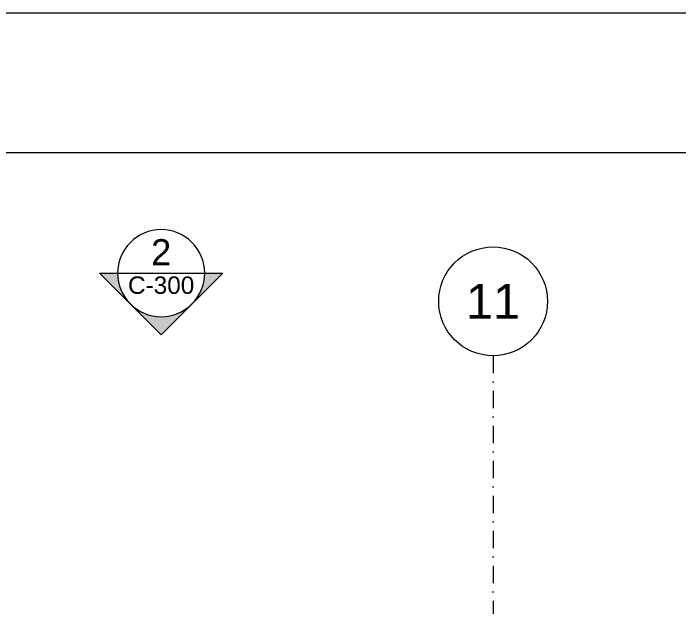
# Model space of a CAD drawing. Extents: x -9059 to 11889, y 0 to 6614.
# Drawn here: x 8839 to 9221.1, y 3865.1 to 4205.9 of the extents above; entities that cross this region are included whole.
import ezdxf
from ezdxf.enums import TextEntityAlignment as Align

# ---------------------------------------------------------------- set-up
doc = ezdxf.new("R2010")
doc.units = 0
doc.header["$LTSCALE"] = 10
doc.header["$MEASUREMENT"] = 0
doc.linetypes.add('DASHDOT', pattern=[1, 0.5, -0.25, 0, -0.25])
doc.layers.get('0').update_dxf_attribs({"color": 9, "lineweight": 9})
for name, color, linetype, lineweight in [('06D', 9, 'Continuous', 9), ('21', 9, 'Continuous', 9), ('24', 9, 'DASHDOT', 9), ('40A', 9, 'Continuous', 9)]:
    doc.layers.add(name, color=color, linetype=linetype, lineweight=lineweight)
doc.styles.add('$1$Arial', font='arial.ttf', dxfattribs={"height": 2.5})
doc.styles.add('Arial', font='arial.ttf', dxfattribs={"height": 2.5})

# ---------------------------------------------------------------- blocks, each defined once
blk = doc.blocks.new('p-mek')
at = {"color": 6}
blk.add_lwpolyline([(210.29, -281.08, -0.000027), (210.29, -1029.08, 0.400031)], format="xyb", dxfattribs=at)
blk = doc.blocks.new('$0$0_aks')
at = {"linetype": 'Continuous'}
blk.add_circle((0, 0), 3.125, dxfattribs=at)
at = {"style": '$1$Arial'}
blk.add_attdef('AKS', text='', height=2.5, dxfattribs=at).set_placement((0, 0), align=Align.MIDDLE_CENTER)
blk = doc.blocks.new('0_exteriorelevation1')
h = blk.add_hatch(color=256)
h.paths.add_polyline_path([(7.071, 0), (0, 7.071), (-7.071, 0)])
h.paths.add_polyline_path([(5, 0, 1), (-5, 0)], flags=17)
blk.add_lwpolyline([(7.071, 0), (0, 7.071), (-7.071, 0), (7.071, 0)])
blk.add_lwpolyline([(7.071, 0), (0, 7.071), (-7.071, 0), (7.071, 0)])
blk.add_circle((0, 0), 5)
at = {"style": 'Arial'}
blk.add_attdef('KESITADI', text='', height=3, dxfattribs=at).set_placement((0, 0), align=Align.BOTTOM_CENTER)
blk.add_attdef('PAFTAADI', text='', height=2, dxfattribs=at).set_placement((0, -0.5), align=Align.TOP_CENTER)

msp = doc.modelspace()

# ---------------------------------------------------------------- linework, layer by layer
at = {"layer": '24', "ltscale": 2}
msp.add_lwpolyline([(9114.54, 4009.23), (9114.54, 161.7)], dxfattribs=at)
at = {"layer": '40A'}
for points in [[(11889.48, 4205.85), (5944.48, 4205.85), (5944.48, 0.85), (11889.48, 0.85)], [(11349.54, 80.85), (6024.48, 80.85), (6024.48, 4125.85), (11349.54, 4125.85)]]:
    msp.add_lwpolyline(points, close=True, dxfattribs=at)

# ---------------------------------------------------------------- block references
at = {"layer": '06D'}
msp.add_blockref('p-mek', (7674.54, 3724.73), dxfattribs=at)
at = {"layer": '21'}
ref = msp.add_blockref('0_exteriorelevation1', (8923.92, 4056.67), dxfattribs=dict(at, xscale=-5, yscale=5, zscale=5, rotation=180))
ref.add_attrib('KESITADI', '2', dxfattribs={"layer": '0', "height": 15, "style": 'Arial'}).set_placement((8923.92, 4056.67), align=Align.BOTTOM_CENTER)
ref.add_attrib('PAFTAADI', 'C-300', dxfattribs={"layer": '0', "height": 10, "style": 'Arial'}).set_placement((8923.92, 4054.77), align=Align.TOP_CENTER)
at = {"layer": '24'}
ref = msp.add_blockref('$0$0_aks', (9114.54, 4040.48), dxfattribs=dict(at, xscale=10, yscale=10, zscale=10))
ref.add_attrib('AKS', '11', dxfattribs={"layer": '0', "height": 20, "style": '$1$Arial'}).set_placement((9114.54, 4040.48), align=Align.MIDDLE_CENTER)

doc.saveas('drawing.dxf')
